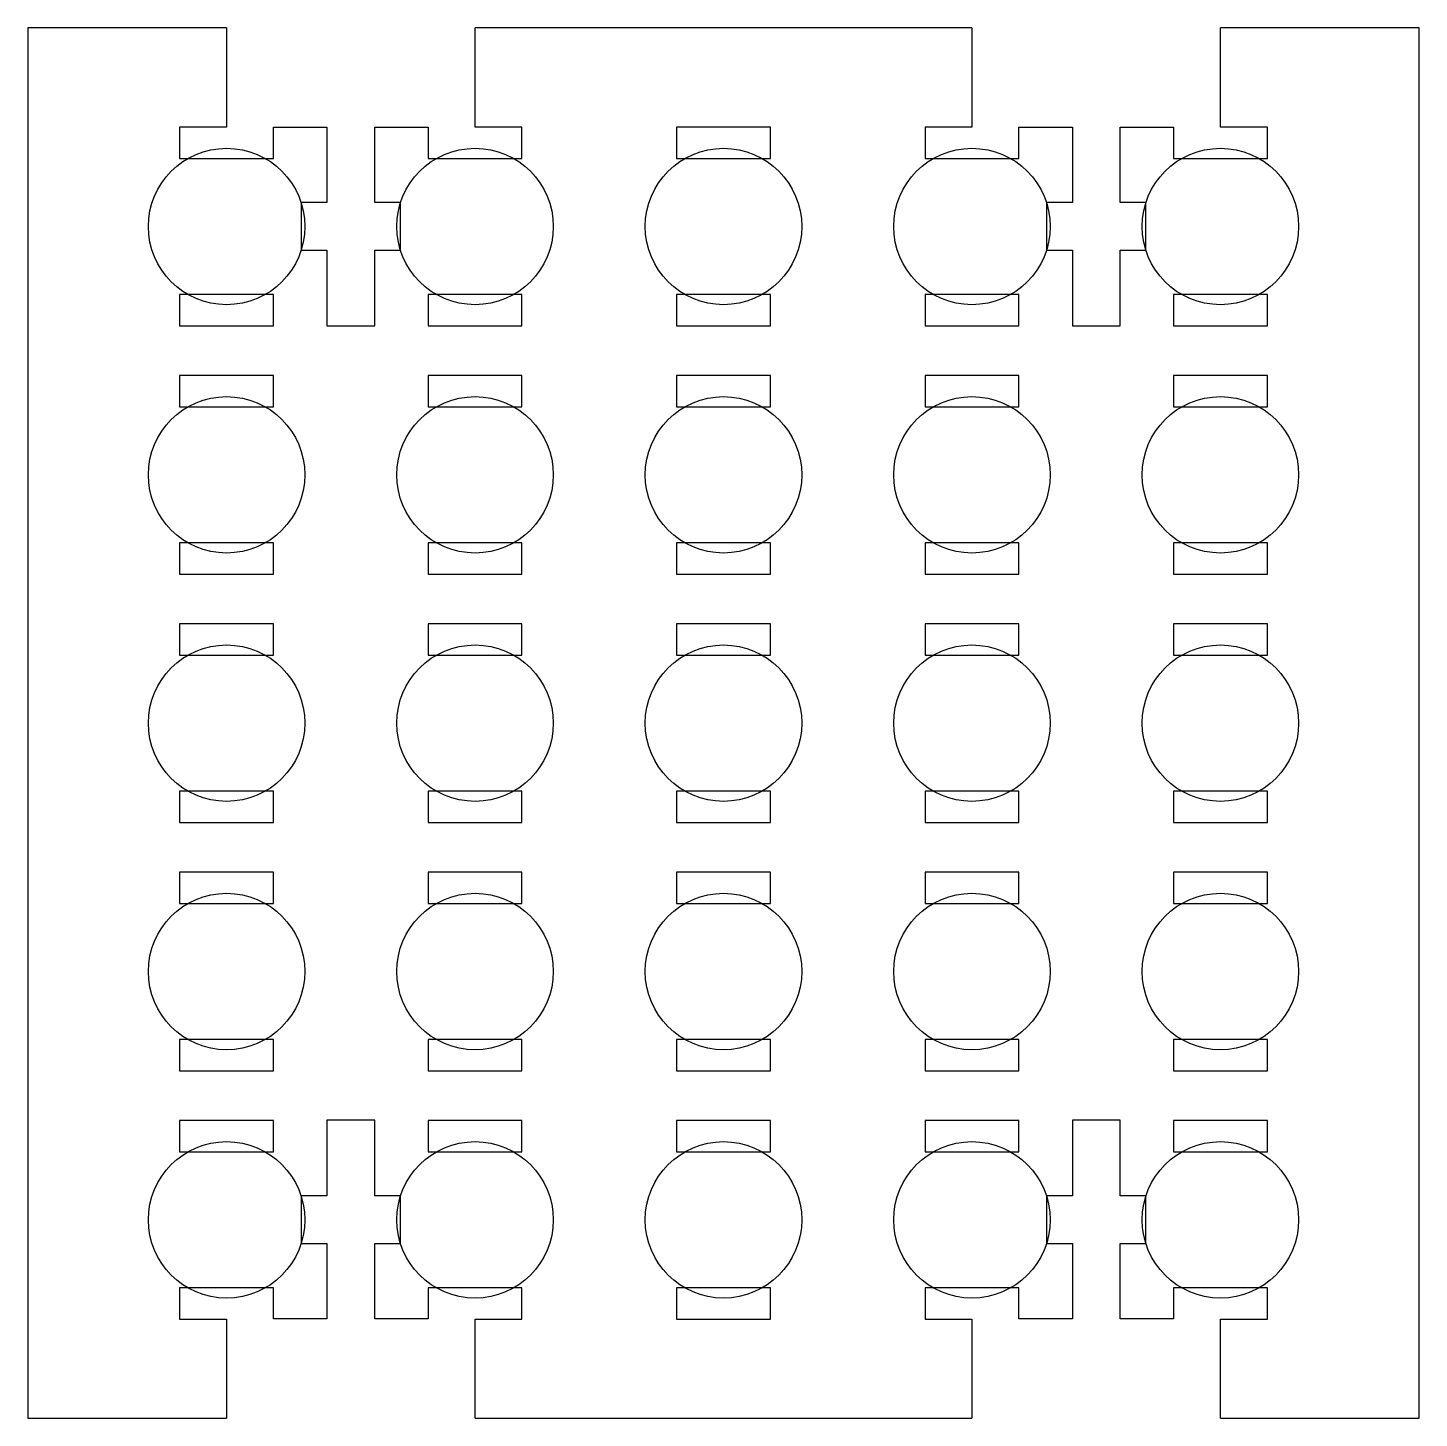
# Model space of a CAD drawing. Header units: millimetres. Extents: x 0 to 102, y 0 to 205.
# Drawn here: x 12.8 to 101.7, y 116.2 to 205 of the extents above; entities outside this region: 2.
import ezdxf

# ---------------------------------------------------------------- set-up
doc = ezdxf.new("R2010")
doc.units = ezdxf.units.MM
doc.styles.add('SLDTEXTSTYLE0', font='TXT', dxfattribs={"width": 0.7})

msp = doc.modelspace()

# ---------------------------------------------------------------- linework, layer by layer
at = {"color": 7, "linetype": 'Continuous', "lineweight": 25}
for p, q in [((12.761, 205.028), (12.761, 116.151)), ((25.461, 205.028), (12.761, 205.028)), ((25.461, 205.028), (25.461, 198.678)), ((41.336, 198.678), (41.336, 205.028)), ((73.086, 205.028), (41.336, 205.028)), ((73.086, 205.028), (73.086, 198.678)), ((88.961, 198.678), (88.961, 205.028)), ((101.661, 205.028), (88.961, 205.028)), ((101.661, 116.151), (101.661, 205.028)), ((25.461, 198.678), (22.461, 198.678)), ((22.461, 198.678), (22.461, 196.678)), ((28.461, 196.678), (28.461, 198.678)), ((28.461, 198.678), (31.875, 198.678)), ((31.875, 198.678), (31.875, 193.852)), ((34.923, 193.852), (34.923, 198.678)), ((34.923, 198.678), (38.336, 198.678)), ((38.336, 198.678), (38.336, 196.678)), ((44.336, 198.678), (41.336, 198.678)), ((44.336, 196.678), (44.336, 198.678)), ((60.211, 198.678), (54.211, 198.678)), ((54.211, 198.678), (54.211, 196.678)), ((60.211, 196.678), (60.211, 198.678)), ((73.086, 198.678), (70.086, 198.678)), ((70.086, 198.678), (70.086, 196.678)), ((76.086, 196.678), (76.086, 198.678)), ((76.086, 198.678), (79.5, 198.678)), ((79.5, 198.678), (79.5, 193.852)), ((82.548, 193.852), (82.548, 198.678)), ((82.548, 198.678), (85.961, 198.678)), ((85.961, 198.678), (85.961, 196.678)), ((91.961, 198.678), (88.961, 198.678)), ((91.961, 196.678), (91.961, 198.678)), ((22.461, 196.678), (28.461, 196.678)), ((38.336, 196.678), (44.336, 196.678)), ((54.211, 196.678), (60.211, 196.678)), ((70.086, 196.678), (76.086, 196.678)), ((85.961, 196.678), (91.961, 196.678)), ((31.875, 193.852), (30.224, 193.852)), ((30.224, 193.852), (30.224, 190.804)), ((36.574, 193.852), (34.923, 193.852)), ((36.574, 190.804), (36.574, 193.852)), ((79.5, 193.852), (77.849, 193.852)), ((77.849, 193.852), (77.849, 190.804)), ((84.199, 193.852), (82.548, 193.852)), ((84.199, 190.804), (84.199, 193.852)), ((30.224, 190.804), (31.875, 190.804)), ((31.875, 190.804), (31.875, 185.978)), ((34.923, 185.978), (34.923, 190.804)), ((34.923, 190.804), (36.574, 190.804)), ((77.849, 190.804), (79.5, 190.804)), ((79.5, 190.804), (79.5, 185.978)), ((82.548, 185.978), (82.548, 190.804)), ((82.548, 190.804), (84.199, 190.804)), ((28.461, 187.978), (22.461, 187.978)), ((22.461, 187.978), (22.461, 185.978)), ((28.461, 185.978), (28.461, 187.978)), ((44.336, 187.978), (38.336, 187.978)), ((38.336, 187.978), (38.336, 185.978)), ((44.336, 185.978), (44.336, 187.978)), ((60.211, 187.978), (54.211, 187.978)), ((54.211, 187.978), (54.211, 185.978)), ((60.211, 185.978), (60.211, 187.978)), ((76.086, 187.978), (70.086, 187.978)), ((70.086, 187.978), (70.086, 185.978)), ((76.086, 185.978), (76.086, 187.978)), ((91.961, 187.978), (85.961, 187.978)), ((85.961, 187.978), (85.961, 185.978)), ((91.961, 185.978), (91.961, 187.978)), ((22.461, 185.978), (28.461, 185.978)), ((31.875, 185.978), (34.923, 185.978)), ((38.336, 185.978), (44.336, 185.978)), ((54.211, 185.978), (60.211, 185.978)), ((70.086, 185.978), (76.086, 185.978)), ((79.5, 185.978), (82.548, 185.978)), ((85.961, 185.978), (91.961, 185.978)), ((28.461, 182.803), (22.461, 182.803)), ((22.461, 182.803), (22.461, 180.803)), ((28.461, 180.803), (28.461, 182.803)), ((44.336, 182.803), (38.336, 182.803)), ((38.336, 182.803), (38.336, 180.803)), ((44.336, 180.803), (44.336, 182.803)), ((60.211, 182.803), (54.211, 182.803)), ((54.211, 182.803), (54.211, 180.803)), ((60.211, 180.803), (60.211, 182.803)), ((76.086, 182.803), (70.086, 182.803)), ((70.086, 182.803), (70.086, 180.803)), ((76.086, 180.803), (76.086, 182.803)), ((91.961, 182.803), (85.961, 182.803)), ((85.961, 182.803), (85.961, 180.803)), ((91.961, 180.803), (91.961, 182.803)), ((22.461, 180.803), (28.461, 180.803)), ((38.336, 180.803), (44.336, 180.803)), ((54.211, 180.803), (60.211, 180.803)), ((70.086, 180.803), (76.086, 180.803)), ((85.961, 180.803), (91.961, 180.803)), ((28.461, 172.103), (22.461, 172.103)), ((22.461, 172.103), (22.461, 170.103)), ((28.461, 170.103), (28.461, 172.103)), ((44.336, 172.103), (38.336, 172.103)), ((38.336, 172.103), (38.336, 170.103)), ((44.336, 170.103), (44.336, 172.103)), ((60.211, 172.103), (54.211, 172.103)), ((54.211, 172.103), (54.211, 170.103)), ((60.211, 170.103), (60.211, 172.103)), ((76.086, 172.103), (70.086, 172.103)), ((70.086, 172.103), (70.086, 170.103)), ((76.086, 170.103), (76.086, 172.103)), ((91.961, 172.103), (85.961, 172.103)), ((85.961, 172.103), (85.961, 170.103)), ((91.961, 170.103), (91.961, 172.103)), ((22.461, 170.103), (28.461, 170.103)), ((38.336, 170.103), (44.336, 170.103)), ((54.211, 170.103), (60.211, 170.103)), ((70.086, 170.103), (76.086, 170.103)), ((85.961, 170.103), (91.961, 170.103)), ((28.461, 166.928), (22.461, 166.928)), ((22.461, 166.928), (22.461, 164.928)), ((28.461, 164.928), (28.461, 166.928)), ((44.336, 166.928), (38.336, 166.928)), ((38.336, 166.928), (38.336, 164.928)), ((44.336, 164.928), (44.336, 166.928)), ((60.211, 166.928), (54.211, 166.928)), ((54.211, 166.928), (54.211, 164.928)), ((60.211, 164.928), (60.211, 166.928)), ((76.086, 166.928), (70.086, 166.928)), ((70.086, 166.928), (70.086, 164.928)), ((76.086, 164.928), (76.086, 166.928)), ((91.961, 166.928), (85.961, 166.928)), ((85.961, 166.928), (85.961, 164.928)), ((91.961, 164.928), (91.961, 166.928)), ((22.461, 164.928), (28.461, 164.928)), ((38.336, 164.928), (44.336, 164.928)), ((54.211, 164.928), (60.211, 164.928)), ((70.086, 164.928), (76.086, 164.928)), ((85.961, 164.928), (91.961, 164.928)), ((28.461, 156.228), (22.461, 156.228)), ((22.461, 156.228), (22.461, 154.228)), ((28.461, 154.228), (28.461, 156.228)), ((44.336, 156.228), (38.336, 156.228)), ((38.336, 156.228), (38.336, 154.228)), ((44.336, 154.228), (44.336, 156.228)), ((60.211, 156.228), (54.211, 156.228)), ((54.211, 156.228), (54.211, 154.228)), ((60.211, 154.228), (60.211, 156.228)), ((76.086, 156.228), (70.086, 156.228)), ((70.086, 156.228), (70.086, 154.228)), ((76.086, 154.228), (76.086, 156.228)), ((91.961, 156.228), (85.961, 156.228)), ((85.961, 156.228), (85.961, 154.228)), ((91.961, 154.228), (91.961, 156.228)), ((22.461, 154.228), (28.461, 154.228)), ((38.336, 154.228), (44.336, 154.228)), ((54.211, 154.228), (60.211, 154.228)), ((70.086, 154.228), (76.086, 154.228)), ((85.961, 154.228), (91.961, 154.228)), ((28.461, 151.053), (22.461, 151.053)), ((22.461, 151.053), (22.461, 149.053)), ((28.461, 149.053), (28.461, 151.053)), ((44.336, 151.053), (38.336, 151.053)), ((38.336, 151.053), (38.336, 149.053)), ((44.336, 149.053), (44.336, 151.053)), ((60.211, 151.053), (54.211, 151.053)), ((54.211, 151.053), (54.211, 149.053)), ((60.211, 149.053), (60.211, 151.053)), ((76.086, 151.053), (70.086, 151.053)), ((70.086, 151.053), (70.086, 149.053)), ((76.086, 149.053), (76.086, 151.053)), ((91.961, 151.053), (85.961, 151.053)), ((85.961, 151.053), (85.961, 149.053)), ((91.961, 149.053), (91.961, 151.053)), ((22.461, 149.053), (28.461, 149.053)), ((38.336, 149.053), (44.336, 149.053)), ((54.211, 149.053), (60.211, 149.053)), ((70.086, 149.053), (76.086, 149.053)), ((85.961, 149.053), (91.961, 149.053)), ((28.461, 140.353), (22.461, 140.353)), ((22.461, 140.353), (22.461, 138.353)), ((28.461, 138.353), (28.461, 140.353)), ((44.336, 140.353), (38.336, 140.353)), ((38.336, 140.353), (38.336, 138.353)), ((44.336, 138.353), (44.336, 140.353)), ((60.211, 140.353), (54.211, 140.353)), ((54.211, 140.353), (54.211, 138.353)), ((60.211, 138.353), (60.211, 140.353)), ((76.086, 140.353), (70.086, 140.353)), ((70.086, 140.353), (70.086, 138.353)), ((76.086, 138.353), (76.086, 140.353)), ((91.961, 140.353), (85.961, 140.353)), ((85.961, 140.353), (85.961, 138.353)), ((91.961, 138.353), (91.961, 140.353)), ((22.461, 138.353), (28.461, 138.353)), ((38.336, 138.353), (44.336, 138.353)), ((54.211, 138.353), (60.211, 138.353)), ((70.086, 138.353), (76.086, 138.353)), ((85.961, 138.353), (91.961, 138.353)), ((28.461, 135.178), (22.461, 135.178)), ((22.461, 135.178), (22.461, 133.178)), ((28.461, 133.178), (28.461, 135.178)), ((34.923, 135.201), (31.875, 135.201)), ((31.875, 135.201), (31.875, 130.375)), ((34.923, 130.375), (34.923, 135.201)), ((44.336, 135.178), (38.336, 135.178)), ((38.336, 135.178), (38.336, 133.178)), ((44.336, 133.178), (44.336, 135.178)), ((60.211, 135.178), (54.211, 135.178)), ((54.211, 135.178), (54.211, 133.178)), ((60.211, 133.178), (60.211, 135.178)), ((76.086, 135.178), (70.086, 135.178)), ((70.086, 135.178), (70.086, 133.178)), ((76.086, 133.178), (76.086, 135.178)), ((82.548, 135.201), (79.5, 135.201)), ((79.5, 135.201), (79.5, 130.375)), ((82.548, 130.375), (82.548, 135.201)), ((91.961, 135.178), (85.961, 135.178)), ((85.961, 135.178), (85.961, 133.178)), ((91.961, 133.178), (91.961, 135.178)), ((22.461, 133.178), (28.461, 133.178)), ((38.336, 133.178), (44.336, 133.178)), ((54.211, 133.178), (60.211, 133.178)), ((70.086, 133.178), (76.086, 133.178)), ((85.961, 133.178), (91.961, 133.178)), ((31.875, 130.375), (30.224, 130.375)), ((30.224, 130.375), (30.224, 127.327)), ((36.574, 130.375), (34.923, 130.375)), ((36.574, 127.327), (36.574, 130.375)), ((79.5, 130.375), (77.849, 130.375)), ((77.849, 130.375), (77.849, 127.327)), ((84.199, 130.375), (82.548, 130.375)), ((84.199, 127.327), (84.199, 130.375)), ((30.224, 127.327), (31.875, 127.327)), ((31.875, 127.327), (31.875, 122.501)), ((34.923, 122.501), (34.923, 127.327)), ((34.923, 127.327), (36.574, 127.327)), ((77.849, 127.327), (79.5, 127.327)), ((79.5, 127.327), (79.5, 122.501)), ((82.548, 122.501), (82.548, 127.327)), ((82.548, 127.327), (84.199, 127.327)), ((28.461, 124.478), (22.461, 124.478)), ((22.461, 124.478), (22.461, 122.478)), ((28.461, 122.501), (28.461, 124.478)), ((44.336, 124.478), (38.336, 124.478)), ((38.336, 124.478), (38.336, 122.501)), ((44.336, 122.478), (44.336, 124.478)), ((60.211, 124.478), (54.211, 124.478)), ((54.211, 124.478), (54.211, 122.478)), ((60.211, 122.478), (60.211, 124.478)), ((76.086, 124.478), (70.086, 124.478)), ((70.086, 124.478), (70.086, 122.478)), ((76.086, 122.501), (76.086, 124.478)), ((91.961, 124.478), (85.961, 124.478)), ((85.961, 124.478), (85.961, 122.501)), ((91.961, 122.478), (91.961, 124.478)), ((22.461, 122.478), (25.461, 122.478)), ((25.461, 122.478), (25.461, 116.151)), ((31.875, 122.501), (28.461, 122.501)), ((38.336, 122.501), (34.923, 122.501)), ((41.336, 122.478), (44.336, 122.478)), ((41.336, 116.151), (41.336, 122.478)), ((54.211, 122.478), (60.211, 122.478)), ((70.086, 122.478), (73.086, 122.478)), ((73.086, 122.478), (73.086, 116.151)), ((79.5, 122.501), (76.086, 122.501)), ((85.961, 122.501), (82.548, 122.501)), ((88.961, 116.151), (88.961, 122.478)), ((88.961, 122.478), (91.961, 122.478)), ((12.761, 116.151), (25.461, 116.151)), ((41.336, 116.151), (73.086, 116.151)), ((88.961, 116.151), (101.661, 116.151))]:
    msp.add_line(p, q, dxfattribs=at)
at = {"color": 7, "linetype": 'Continuous'}
for centre in [(25.461, 192.328), (41.336, 192.328), (57.211, 192.328), (73.086, 192.328), (88.961, 192.328), (25.461, 176.453), (41.336, 176.453), (57.211, 176.453), (73.086, 176.453), (88.961, 176.453), (25.461, 160.578), (41.336, 160.578), (57.211, 160.578), (73.086, 160.578), (88.961, 160.578), (25.461, 144.703), (41.336, 144.703), (57.211, 144.703), (73.086, 144.703), (88.961, 144.703), (25.461, 128.828), (41.336, 128.828), (57.211, 128.828), (73.086, 128.828), (88.961, 128.828)]:
    msp.add_circle(centre, 5, dxfattribs=at)

# ---------------------------------------------------------------- texts
at = {"color": 7, "linetype": 'Continuous', "char_height": 3.73507, "attachment_point": 1, "style": 'SLDTEXTSTYLE0'}
for s, insert in [('SOLIDWORKS Educational Product.', (0, 10.417)), ('For Instructional Use Only.', (0, 4.815))]:
    msp.add_mtext(s, dxfattribs=dict(at, insert=insert))

doc.saveas('drawing.dxf')
